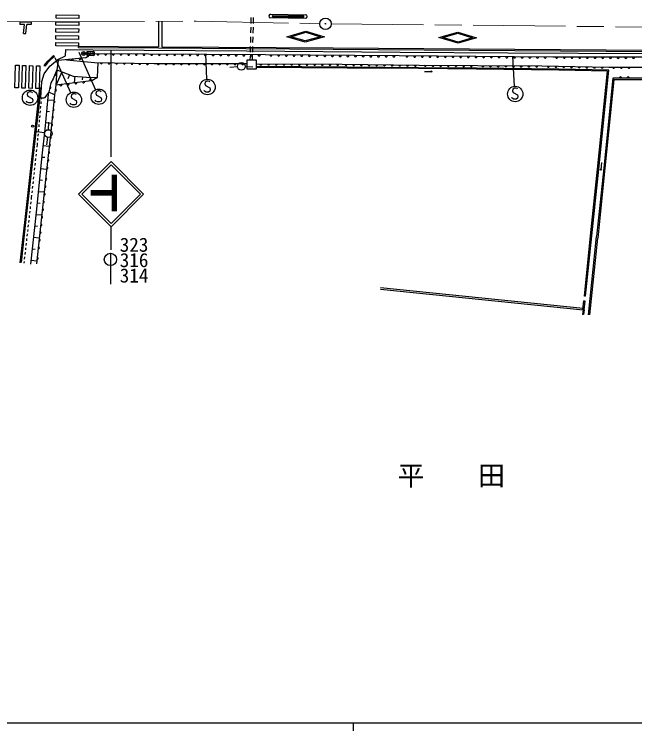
# Model space of a CAD drawing. Units: millimetres, scale not verified. Extents: x 40000 to 680000, y 20000 to 380000.
# Drawn here: x 123900 to 204672, y 204000 to 297226 of the extents above; entities that cross this region are included whole.
import ezdxf
from ezdxf.enums import TextEntityAlignment as Align

# ---------------------------------------------------------------- set-up
doc = ezdxf.new("R2010")
doc.units = ezdxf.units.MM
doc.header["$LTSCALE"] = 1000
doc.linetypes.add('CHAIN', pattern=[18.5, 12, -1.5, 3.5, -1.5])
for name, color, linetype, lineweight in [('M-BGD', 7, 'Continuous', 25), ('M-BGD-EXST', 7, 'Continuous', 25), ('M-BMK', 2, 'CHAIN', 13), ('M-BMK-SRVR', 3, 'Continuous', 25), ('M-STR-STRC', 7, 'Continuous', 25), ('M-TTL-BAND', 7, 'Continuous', 25)]:
    doc.layers.add(name, color=color, linetype=linetype, lineweight=lineweight)
doc.styles.add('ＭＳ ゴシック', font='')
doc.styles.get('ＭＳ ゴシック').set_extended_font_data('MS Gothic')

msp = doc.modelspace()

# ---------------------------------------------------------------- linework, layer by layer
at = {"layer": 'M-BGD'}
for p, q in [((129329, 296718), (129334, 297168)), ((132295, 296679), (129329, 296718)), ((129334, 297168), (132301, 297129)), ((132301, 297129), (132295, 296679)), ((154738, 296050), (154756, 296800)), ((155037, 296042), (155055, 296792)), ((161858, 296701), (157216, 296756)), ((157264, 297226), (161841, 297181)), ((161540, 296840), (157549, 296877)), ((157568, 297083), (161530, 297044)), ((124639, 296219), (124635, 295919)), ((125214, 295912), (124635, 295919)), ((126097, 296200), (124639, 296219)), ((125089, 294746), (125214, 295912)), ((125387, 294714), (125515, 295908)), ((126093, 295900), (125515, 295908)), ((126097, 296200), (126093, 295900)), ((129318, 295816), (129323, 296266)), ((132285, 295776), (129318, 295816)), ((129323, 296266), (132290, 296226)), ((132290, 296226), (132285, 295776)), ((142670, 296316), (142652, 293006)), ((143120, 296318), (143102, 293003)), ((154707, 294800), (154726, 295550)), ((155006, 294793), (155025, 295543)), ((125089, 294746), (125387, 294714)), ((129307, 294913), (129313, 295363)), ((132274, 294873), (129307, 294913)), ((129313, 295363), (132279, 295323)), ((132279, 295323), (132274, 294873)), ((159383, 294314), (161860, 295051)), ((159909, 294314), (161860, 294894)), ((161860, 295051), (164297, 294305)), ((161860, 294894), (163760, 294312)), ((179155, 294200), (181655, 294924)), ((179689, 294199), (181654, 294767)), ((181654, 294767), (183573, 294182)), ((181655, 294924), (184091, 294181)), ((129297, 294010), (129302, 294460)), ((132263, 293970), (129297, 294010)), ((129302, 294460), (132269, 294420)), ((132269, 294420), (132263, 293970)), ((154677, 293551), (154695, 294300)), ((154975, 293543), (154994, 294293)), ((161762, 293606), (159383, 294314)), ((161764, 293762), (159909, 294314)), ((164297, 294305), (161762, 293606)), ((163760, 294312), (161764, 293762)), ((181672, 293457), (179155, 294200)), ((181671, 293613), (179689, 294199)), ((183573, 294182), (181671, 293613)), ((184091, 294181), (181672, 293457)), ((129286, 293107), (129291, 293557)), ((132253, 293067), (129286, 293107)), ((129291, 293557), (132258, 293517)), ((132252, 292917), (132253, 293067)), ((132252, 292917), (142651, 292856)), ((132258, 293517), (132253, 293067)), ((132253, 293067), (142652, 293006)), ((142651, 292856), (165432, 292698)), ((143102, 293003), (165433, 292848)), ((154646, 292301), (154664, 293051)), ((154945, 292294), (154963, 293043)), ((165433, 292848), (189054, 292686)), ((129017, 291847), (128507, 291409)), ((129114, 291733), (129017, 291847)), ((129579, 291357), (130577, 291811)), ((130577, 291811), (130590, 292634)), ((130590, 292634), (134128, 292614)), ((133323, 292127), (133007, 292129)), ((133323, 291977), (133324, 292277)), ((134222, 291874), (133422, 291877)), ((133424, 292377), (134224, 292374)), ((133729, 292105), (133446, 291705)), ((156615, 291948), (133729, 292105)), ((134128, 292614), (154114, 292473)), ((134323, 291973), (134324, 292273)), ((136460, 292506), (136461, 291983)), ((154114, 292473), (174122, 292310)), ((154620, 291259), (154633, 291801)), ((174029, 291815), (156615, 291948)), ((165432, 292698), (189053, 292536)), ((194014, 291670), (174029, 291815)), ((174122, 292310), (188169, 292234)), ((188169, 292234), (206502, 292146)), ((189053, 292536), (206913, 292399)), ((189054, 292686), (206914, 292549)), ((128124, 291036), (127771, 290593)), ((128236, 290935), (127888, 290500)), ((128507, 291409), (128124, 291036)), ((128608, 291298), (128236, 290935)), ((128516, 290466), (129579, 291357)), ((129114, 291733), (128608, 291298)), ((129607, 291199), (129422, 289990)), ((133191, 291581), (129607, 291199)), ((130688, 291319), (134358, 290962)), ((133446, 291705), (133191, 291581)), ((134358, 290962), (142113, 290831)), ((134715, 288984), (134837, 290954)), ((155423, 291266), (154166, 291263)), ((154166, 291263), (154169, 290122)), ((154919, 291252), (154932, 291794)), ((155426, 290125), (155423, 291266)), ((206029, 291630), (194014, 291670)), ((123979, 287652), (124060, 290604)), ((124060, 290604), (124510, 290592)), ((124510, 290592), (124428, 287639)), ((124881, 287626), (124963, 290579)), ((124963, 290579), (125413, 290567)), ((125413, 290567), (125331, 287614)), ((125784, 287601), (125865, 290554)), ((125865, 290554), (126315, 290542)), ((126315, 290542), (126233, 287589)), ((126686, 287576), (126768, 290529)), ((126768, 290529), (127218, 290517)), ((127218, 290517), (127136, 287564)), ((127888, 290500), (127771, 290593)), ((127785, 289476), (128516, 290466)), ((129422, 289990), (128947, 288824)), ((129422, 289990), (129326, 288003)), ((129422, 289990), (131559, 289181)), ((142113, 290831), (154167, 290809)), ((152958, 290402), (151964, 290297)), ((153955, 290427), (154953, 290372)), ((154169, 290122), (155426, 290125)), ((155424, 290791), (166578, 290729)), ((167217, 290359), (155425, 290434)), ((167216, 290239), (155425, 290314)), ((166578, 290729), (176605, 290626)), ((176525, 290159), (167216, 290239)), ((176526, 290279), (167217, 290359)), ((184095, 290089), (176525, 290159)), ((184096, 290209), (176526, 290279)), ((176605, 290626), (184203, 290573)), ((194800, 289960), (184095, 290089)), ((194802, 290080), (184096, 290209)), ((184203, 290573), (192593, 290508)), ((192593, 290508), (201291, 290364)), ((201127, 289836), (194800, 289960)), ((201290, 289952), (194802, 290080)), ((199987, 277068), (201290, 289952)), ((201291, 290364), (206602, 290344)), ((127503, 288481), (127785, 289476)), ((130083, 289740), (129410, 288158)), ((131073, 289365), (130872, 288839)), ((131559, 289181), (133312, 289050)), ((131773, 289165), (131713, 288357)), ((132770, 289091), (132740, 288687)), ((133312, 289050), (134715, 288984)), ((133768, 289029), (133748, 288597)), ((177305, 289789), (178305, 289782)), ((178154, 289708), (178155, 289858)), ((178305, 289782), (178154, 289708)), ((178155, 289858), (178305, 289782)), ((199838, 277083), (201127, 289836)), ((200218, 289853), (200216, 289854)), ((127360, 286377), (127503, 288481)), ((128650, 288331), (128408, 287086)), ((128947, 288824), (128650, 288331)), ((133537, 288541), (129326, 288003)), ((134011, 288554), (133537, 288541)), ((134715, 288984), (134011, 288554)), ((201842, 288928), (200652, 277232)), ((201970, 288707), (200801, 277217)), ((208806, 288908), (201842, 288928)), ((208983, 288687), (201970, 288707)), ((124428, 287639), (123979, 287652)), ((125331, 287614), (124881, 287626)), ((127183, 287639), (125224, 270132)), ((127332, 287622), (125373, 270116)), ((126233, 287589), (125784, 287601)), ((127136, 287564), (126686, 287576)), ((127332, 287622), (127183, 287639)), ((129326, 288003), (129120, 286728)), ((127359, 286377), (127820, 286355)), ((127410, 286375), (127392, 286167)), ((128408, 287086), (127820, 286355)), ((127905, 282294), (128304, 286464)), ((128304, 286464), (128408, 287086)), ((129120, 286728), (128408, 287086)), ((129120, 286728), (128638, 281940)), ((127365, 285869), (127339, 285570)), ((128271, 286118), (129002, 286048)), ((127259, 284673), (127232, 284375)), ((127312, 285271), (127285, 284972)), ((128128, 284624), (128486, 284590)), ((127152, 283478), (127125, 283179)), ((127205, 284076), (127179, 283777)), ((127099, 282880), (127072, 282582)), ((127985, 283131), (128701, 283063)), ((128350, 282214), (128411, 283212)), ((127824, 281788), (126835, 281934)), ((126992, 281685), (126966, 281386)), ((127046, 282283), (127019, 281984)), ((127496, 278414), (127905, 282294)), ((128638, 281940), (128051, 276498)), ((126939, 281088), (126912, 280789)), ((128239, 281222), (128079, 280235)), ((126867, 280283), (126830, 279941)), ((126886, 280490), (126867, 280283)), ((127679, 280147), (128387, 280072)), ((126733, 279046), (126700, 278748)), ((126798, 279643), (126765, 279345)), ((126603, 277853), (126570, 277555)), ((126668, 278450), (126635, 278152)), ((126835, 271880), (127496, 278414)), ((127521, 278655), (127869, 278619)), ((200335, 277922), (200261, 276925)), ((126538, 277257), (126505, 276959)), ((127369, 277163), (128065, 277093)), ((198931, 268419), (199838, 277083)), ((199081, 268404), (199987, 277068)), ((200652, 277232), (199695, 268332)), ((200801, 277217), (199867, 268074)), ((200261, 276925), (200197, 277080)), ((200197, 277080), (200347, 277069)), ((200347, 277069), (200261, 276925)), ((126408, 276064), (126375, 275766)), ((126473, 276661), (126440, 276362)), ((128051, 276498), (126788, 264772)), ((126343, 275468), (126310, 275169)), ((127218, 275671), (127557, 275636)), ((126213, 274275), (126180, 273976)), ((126278, 274871), (126245, 274573)), ((127067, 274178), (127744, 274110)), ((126111, 273337), (126085, 273117)), ((126148, 273678), (126111, 273337)), ((125983, 272223), (125949, 271925)), ((126051, 272819), (126017, 272521)), ((126916, 272686), (127247, 272652)), ((125915, 271627), (125881, 271329)), ((126058, 264732), (126835, 271880)), ((125779, 270435), (125745, 270137)), ((125847, 271031), (125813, 270733)), ((126760, 271194), (127422, 271122)), ((125224, 270132), (124633, 264864)), ((125373, 270116), (124791, 264922)), ((125711, 269839), (125677, 269541)), ((126598, 269703), (126930, 269667)), ((125575, 268646), (125541, 268348)), ((125643, 269242), (125609, 268944)), ((125507, 268050), (125473, 267752)), ((126436, 268212), (127100, 268139)), ((198121, 260554), (198931, 268419)), ((198270, 260539), (199081, 268404)), ((198645, 258122), (199695, 268332)), ((198844, 258101), (199867, 268074)), ((125371, 266858), (125337, 266560)), ((125439, 267454), (125405, 267156)), ((126274, 266720), (126607, 266684)), ((125303, 266262), (125269, 265964)), ((125167, 265070), (125142, 264850)), ((125235, 265666), (125201, 265368)), ((126112, 265229), (126779, 265157)), ((171595, 261676), (197959, 258982)), ((171595, 261475), (197958, 258781)), ((198270, 260539), (198121, 260554)), ((197938, 258783), (198057, 259931)), ((198207, 259915), (198057, 259931)), ((198087, 258768), (198207, 259915)), ((197958, 258784), (197882, 258180)), ((198087, 258768), (198011, 258163)), ((198011, 258163), (197882, 258180))]:
    msp.add_line(p, q, dxfattribs=at)
for centre, radius in [((132923, 292129), 250), ((132923, 292129), 83.3), ((133523, 292127), 83.3), ((133823, 292125), 83.3), ((134123, 292124), 83.3), ((153455, 290454), 500), ((126282, 282672), 150), ((128319, 281715), 500)]:
    msp.add_circle(centre, radius, dxfattribs=at)
for centre, radius, start, end in [((157280, 296987), 240, 93.72729, 254.66895), ((157604, 296976), 113, 108.69604, 240.87378), ((161509, 296940), 105, 286.82373, 78.79102), ((161794, 296939), 247, 285.24365, 78.92114), ((133461, 292015), 144, 195.29248, 254.22925), ((133458, 292243), 139, 104.07446, 165.44727), ((134167, 292030), 166, 289.46484, 340.05689), ((134180, 292231), 150, 16.5398, 72.98169), ((134784, 292062), 127, 169.25244, 10.03003), ((135784, 292056), 127, 169.25244, 10.03003), ((136784, 292050), 127, 169.25244, 10.03003), ((137784, 292043), 127, 169.25244, 10.03003), ((138784, 292037), 127, 169.25244, 10.03003), ((139784, 292031), 127, 169.25244, 10.03003), ((140784, 292024), 127, 169.25244, 10.03003), ((141784, 292018), 127, 169.25244, 10.03003), ((142784, 292012), 127, 169.25244, 10.03003), ((143784, 292006), 127, 169.25244, 10.03003), ((144784, 291999), 127, 169.25244, 10.03003), ((145784, 291993), 127, 169.25244, 10.03003), ((146784, 291987), 127, 169.25244, 10.03003), ((147784, 291981), 127, 169.25244, 10.03003), ((148784, 291974), 127, 169.25244, 10.03003), ((149784, 291968), 127, 169.25244, 10.03003), ((150784, 291962), 127, 169.25244, 10.03003), ((151784, 291956), 127, 169.25244, 10.03003), ((152784, 291949), 127, 169.25244, 10.03003), ((153783, 291943), 127, 169.25244, 10.03003), ((154784, 291937), 127, 169.25244, 10.03003), ((155783, 291931), 127, 169.25244, 10.03003), ((157323, 291920), 127, 169.17114, 9.94898), ((158323, 291912), 127, 169.17114, 9.94898), ((159323, 291905), 127, 169.17114, 9.94898), ((160322, 291897), 127, 169.17114, 9.94898), ((161322, 291889), 127, 169.17114, 9.94898), ((162322, 291882), 127, 169.17114, 9.94898), ((163322, 291874), 127, 169.17114, 9.94898), ((164322, 291866), 127, 169.17114, 9.94898), ((165322, 291859), 127, 169.17114, 9.94898), ((166322, 291851), 127, 169.17114, 9.94898), ((167322, 291843), 127, 169.17114, 9.94898), ((168322, 291836), 127, 169.17114, 9.94898), ((169322, 291828), 127, 169.17114, 9.94898), ((170322, 291820), 127, 169.17114, 9.94898), ((171322, 291812), 127, 169.17114, 9.94898), ((172322, 291805), 127, 169.17114, 9.94898), ((173322, 291797), 127, 169.17114, 9.94898), ((175022, 291785), 127, 169.19702, 9.97461), ((176022, 291777), 127, 169.19702, 9.97461), ((131444, 291376), 127, 175.58227, 16.35986), ((132439, 291480), 127, 175.58227, 16.35986), ((135235, 290924), 127, 168.64209, 9.41968), ((136235, 290907), 127, 168.64209, 9.41968), ((137235, 290891), 127, 168.64209, 9.41968), ((138235, 290874), 127, 168.64209, 9.41968), ((139235, 290857), 127, 168.64209, 9.41968), ((177022, 291770), 127, 169.19702, 9.97461), ((178022, 291763), 127, 169.19702, 9.97461), ((179022, 291756), 127, 169.19702, 9.97461), ((180022, 291748), 127, 169.19702, 9.97461), ((181022, 291741), 127, 169.19702, 9.97461), ((182022, 291734), 127, 169.19702, 9.97461), ((183022, 291727), 127, 169.19702, 9.97461), ((184021, 291719), 127, 169.19702, 9.97461), ((185021, 291712), 127, 169.19702, 9.97461), ((186021, 291705), 127, 169.19702, 9.97461), ((187021, 291698), 127, 169.19702, 9.97461), ((188021, 291691), 127, 169.19702, 9.97461), ((189021, 291683), 127, 169.19702, 9.97461), ((190021, 291676), 127, 169.19702, 9.97461), ((191021, 291669), 127, 169.19702, 9.97461), ((192021, 291662), 127, 169.19702, 9.97461), ((193021, 291654), 127, 169.19702, 9.97461), ((194521, 291646), 127, 169.42187, 10.19946), ((195521, 291642), 127, 169.42187, 10.19946), ((196521, 291639), 127, 169.42187, 10.19946), ((197521, 291636), 127, 169.42187, 10.19946), ((198521, 291632), 127, 169.42187, 10.19946), ((199521, 291629), 127, 169.42187, 10.19946), ((200521, 291626), 127, 169.42187, 10.19946), ((201521, 291622), 127, 169.42187, 10.19946), ((202521, 291619), 127, 169.42187, 10.19946), ((203521, 291616), 127, 169.42187, 10.19946), ((204521, 291613), 127, 169.42187, 10.19946), ((140235, 290840), 127, 168.64209, 9.41968), ((141235, 290823), 127, 168.64209, 9.41968), ((142640, 290807), 127, 169.50732, 10.28491), ((143640, 290805), 127, 169.50732, 10.28491), ((144640, 290804), 127, 169.50732, 10.28491), ((145640, 290802), 127, 169.50732, 10.28491), ((146640, 290800), 127, 169.50732, 10.28491), ((147640, 290798), 127, 169.50732, 10.28491), ((148640, 290796), 127, 169.50732, 10.28491), ((149640, 290794), 127, 169.50732, 10.28491), ((150640, 290793), 127, 169.50732, 10.28491), ((151640, 290791), 127, 169.50732, 10.28491), ((152640, 290789), 127, 169.50732, 10.28491), ((153640, 290787), 127, 169.50732, 10.28491), ((156001, 290765), 127, 169.28857, 10.06616), ((157001, 290760), 127, 169.28857, 10.06616), ((158001, 290754), 127, 169.28857, 10.06616), ((159001, 290748), 127, 169.28857, 10.06616), ((160001, 290743), 127, 169.28857, 10.06616), ((161001, 290737), 127, 169.28857, 10.06616), ((162001, 290731), 127, 169.28857, 10.06616), ((163001, 290726), 127, 169.28857, 10.06616), ((164001, 290720), 127, 169.28857, 10.06616), ((165001, 290715), 127, 169.28857, 10.06616), ((166001, 290709), 127, 169.28857, 10.06616), ((167092, 290700), 127, 169.0249, 9.80249), ((168092, 290690), 127, 169.0249, 9.80249), ((169092, 290680), 127, 169.0249, 9.80249), ((170092, 290670), 127, 169.0249, 9.80249), ((171091, 290660), 127, 169.0249, 9.80249), ((172091, 290649), 127, 169.0249, 9.80249), ((173091, 290639), 127, 169.0249, 9.80249), ((174091, 290629), 127, 169.0249, 9.80249), ((175091, 290619), 127, 169.0249, 9.80249), ((176091, 290608), 127, 169.0249, 9.80249), ((177404, 290597), 127, 169.21191, 9.98975), ((178404, 290591), 127, 169.21191, 9.98975), ((179404, 290584), 127, 169.21191, 9.98975), ((180404, 290577), 127, 169.21191, 9.98975), ((181404, 290570), 127, 169.21191, 9.98975), ((182404, 290563), 127, 169.21191, 9.98975), ((183404, 290556), 127, 169.21191, 9.98975), ((184898, 290545), 127, 169.17017, 9.94775), ((185898, 290537), 127, 169.17017, 9.94775), ((186898, 290529), 127, 169.17017, 9.94775), ((187898, 290522), 127, 169.17017, 9.94775), ((188898, 290514), 127, 169.17017, 9.94775), ((189898, 290506), 127, 169.17017, 9.94775), ((190898, 290499), 127, 169.17017, 9.94775), ((191898, 290491), 127, 169.17017, 9.94775), ((193442, 290472), 127, 168.65967, 9.43726), ((194442, 290455), 127, 168.65967, 9.43726), ((195442, 290438), 127, 168.65967, 9.43726), ((196442, 290422), 127, 168.65967, 9.43726), ((197442, 290405), 127, 168.65967, 9.43726), ((198442, 290388), 127, 168.65967, 9.43726), ((199441, 290372), 127, 168.65967, 9.43726), ((200441, 290355), 127, 168.65967, 9.43726), ((201946, 290339), 127, 169.39087, 10.16846), ((202946, 290335), 127, 169.39087, 10.16846), ((203946, 290331), 127, 169.39087, 10.16846), ((129206, 289399), 127, 237.4602, 78.23779), ((202824, 288948), 127, 349.44898, 190.22681), ((203824, 288945), 127, 349.44898, 190.22681), ((129947, 288059), 127, 176.89355, 17.67114), ((130939, 288186), 127, 176.89355, 17.67114), ((131931, 288313), 127, 176.89355, 17.67114), ((132923, 288440), 127, 176.89355, 17.67114), ((128551, 287704), 127, 248.5874, 89.36499), ((129246, 287362), 127, 250.43628, 91.21387), ((129052, 285824), 127, 253.85864, 94.63647), ((128952, 284829), 127, 253.85864, 94.63647), ((128852, 283834), 127, 253.85864, 94.63647), ((128752, 282839), 127, 253.85864, 94.63647), ((128582, 281205), 127, 253.45606, 94.23389), ((128475, 280211), 127, 253.45606, 94.23389), ((128367, 279217), 127, 253.45606, 94.23389), ((128260, 278223), 127, 253.45606, 94.23389), ((128153, 277228), 127, 253.45606, 94.23389), ((127998, 275788), 127, 253.46094, 94.23877), ((127891, 274794), 127, 253.46094, 94.23877), ((127784, 273800), 127, 253.46094, 94.23877), ((127676, 272805), 127, 253.46094, 94.23877), ((127569, 271811), 127, 253.46094, 94.23877), ((127462, 270817), 127, 253.46094, 94.23877), ((127355, 269822), 127, 253.46094, 94.23877), ((127248, 268828), 127, 253.46094, 94.23877), ((127141, 267834), 127, 253.46094, 94.23877), ((127034, 266840), 127, 253.46094, 94.23877), ((126884, 265451), 127, 253.46094, 94.23877)]:
    msp.add_arc(centre, radius, start, end, dxfattribs=at)
at = {"layer": 'M-BGD-EXST'}
for p, q in [((132301, 292283), (134488, 287405)), ((148797, 292020), (148931, 288770)), ((129170, 291629), (131220, 287072)), ((188762, 291733), (188974, 287857)), ((148735, 288407), (148695, 288167)), ((148695, 288167), (148775, 287967)), ((148975, 288527), (148735, 288407)), ((149135, 288527), (148975, 288527)), ((149295, 288487), (149135, 288527)), ((149375, 288407), (149295, 288487)), ((134572, 287142), (134532, 286902)), ((134812, 287262), (134572, 287142)), ((134972, 287262), (134812, 287262)), ((135132, 287222), (134972, 287262)), ((135212, 287142), (135132, 287222)), ((148655, 287207), (148575, 287327)), ((148895, 287087), (148655, 287207)), ((148775, 287967), (149335, 287647)), ((149375, 287207), (149175, 287087)), ((149335, 287647), (149415, 287447)), ((149415, 287447), (149375, 287207)), ((188795, 287496), (188755, 287256)), ((188755, 287256), (188835, 287056)), ((189035, 287616), (188795, 287496)), ((189195, 287616), (189035, 287616)), ((189355, 287576), (189195, 287616)), ((189435, 287496), (189355, 287576)), ((125628, 287012), (125588, 286772)), ((125588, 286772), (125668, 286572)), ((125868, 287132), (125628, 287012)), ((125668, 286572), (126228, 286252)), ((126028, 287132), (125868, 287132)), ((126188, 287092), (126028, 287132)), ((126268, 287012), (126188, 287092)), ((126228, 286252), (126308, 286052)), ((131332, 286753), (131292, 286513)), ((131292, 286513), (131372, 286313)), ((131572, 286873), (131332, 286753)), ((131372, 286313), (131932, 285993)), ((131732, 286873), (131572, 286873)), ((131892, 286833), (131732, 286873)), ((131972, 286753), (131892, 286833)), ((134532, 286902), (134612, 286702)), ((134612, 286702), (135172, 286382)), ((135172, 286382), (135252, 286182)), ((149175, 287087), (148895, 287087)), ((188715, 286296), (188635, 286416)), ((188955, 286176), (188715, 286296)), ((188835, 287056), (189395, 286736)), ((189435, 286296), (189235, 286176)), ((189395, 286736), (189475, 286536)), ((189475, 286536), (189435, 286296)), ((125548, 285812), (125468, 285932)), ((125788, 285692), (125548, 285812)), ((126068, 285692), (125788, 285692)), ((126268, 285812), (126068, 285692)), ((126308, 286052), (126268, 285812)), ((131252, 285553), (131172, 285673)), ((131492, 285433), (131252, 285553)), ((131772, 285433), (131492, 285433)), ((131972, 285553), (131772, 285433)), ((131932, 285993), (132012, 285793)), ((132012, 285793), (131972, 285553)), ((134492, 285942), (134412, 286062)), ((134732, 285822), (134492, 285942)), ((135012, 285822), (134732, 285822)), ((135212, 285942), (135012, 285822)), ((135252, 286182), (135212, 285942)), ((189235, 286176), (188955, 286176))]:
    msp.add_line(p, q, dxfattribs=at)
for centre in [(149055, 287767), (125948, 286372), (134892, 286502), (189115, 286856), (131652, 286113)]:
    msp.add_circle(centre, 1000, dxfattribs=at)
at = {"layer": 'M-BMK'}
for p, q in [((65135, 296539), (128829, 296245)), ((128829, 296245), (147585, 296341)), ((147585, 296341), (163660, 296007)), ((165159, 295984), (263497, 294996))]:
    msp.add_line(p, q, dxfattribs=at)
at = {"layer": 'M-BMK-SRVR'}
for radius in [750, 30]:
    msp.add_circle((164409, 295991), radius, dxfattribs=at)
at = {"layer": 'M-STR-STRC'}
for p, q in [((136460, 292506), (136461, 291983)), ((136460, 292506), (136460, 278667)), ((132253, 273816), (136495, 278059)), ((136495, 278059), (140738, 273816)), ((136495, 277635), (132677, 273816)), ((140314, 273816), (136495, 277635)), ((136651, 276329), (136651, 271629)), ((136781, 276329), (136781, 271629)), ((136911, 276329), (136911, 271629)), ((137041, 276329), (137041, 271629)), ((137171, 276329), (137171, 271629)), ((133921, 274329), (133921, 273629)), ((134051, 274329), (134051, 273629)), ((134181, 274329), (134181, 273629)), ((134311, 274329), (134311, 273629)), ((134441, 274329), (134441, 273629)), ((134571, 274329), (134571, 273629)), ((134701, 274329), (134701, 273629)), ((134831, 274329), (134831, 273629)), ((134961, 274329), (134961, 273629)), ((135091, 274329), (135091, 273629)), ((135221, 274329), (135221, 273629)), ((135351, 274329), (135351, 273629)), ((135481, 274329), (135481, 273629)), ((135611, 274329), (135611, 273629)), ((135741, 274329), (135741, 273629)), ((135871, 274329), (135871, 273629)), ((136001, 274329), (136001, 273629)), ((136131, 274329), (136131, 273629)), ((136261, 274329), (136261, 273629)), ((136391, 274329), (136391, 273629)), ((136521, 274329), (136521, 273629)), ((136495, 269573), (132253, 273816)), ((132677, 273816), (136495, 269998)), ((136495, 269998), (140314, 273816)), ((140738, 273816), (136495, 269573)), ((136495, 266573), (136495, 269573)), ((136407, 266126), (136407, 262126))]:
    msp.add_line(p, q, dxfattribs=at)
msp.add_circle((136407, 265326), 800, dxfattribs=at)
at = {"layer": 'M-TTL-BAND'}
for p, q in [((40000, 205000), (579000, 205000)), ((168000, 205000), (168000, 204000))]:
    msp.add_line(p, q, dxfattribs=at)

# ---------------------------------------------------------------- texts
at = {"layer": 'M-BGD', "style": 'ＭＳ ゴシック'}
msp.add_text('平\u3000\u3000田', height=2566, dxfattribs=at).set_placement((173795, 235133), align=Align.BOTTOM_LEFT)
at = {"layer": 'M-STR-STRC', "style": 'ＭＳ ゴシック'}
for s, p in [('323', (137620, 265775)), ('316', (137620, 263775)), ('314', (137620, 261775))]:
    msp.add_text(s, height=1833, dxfattribs=at).set_placement(p, align=Align.BOTTOM_LEFT)

doc.saveas('drawing.dxf')
